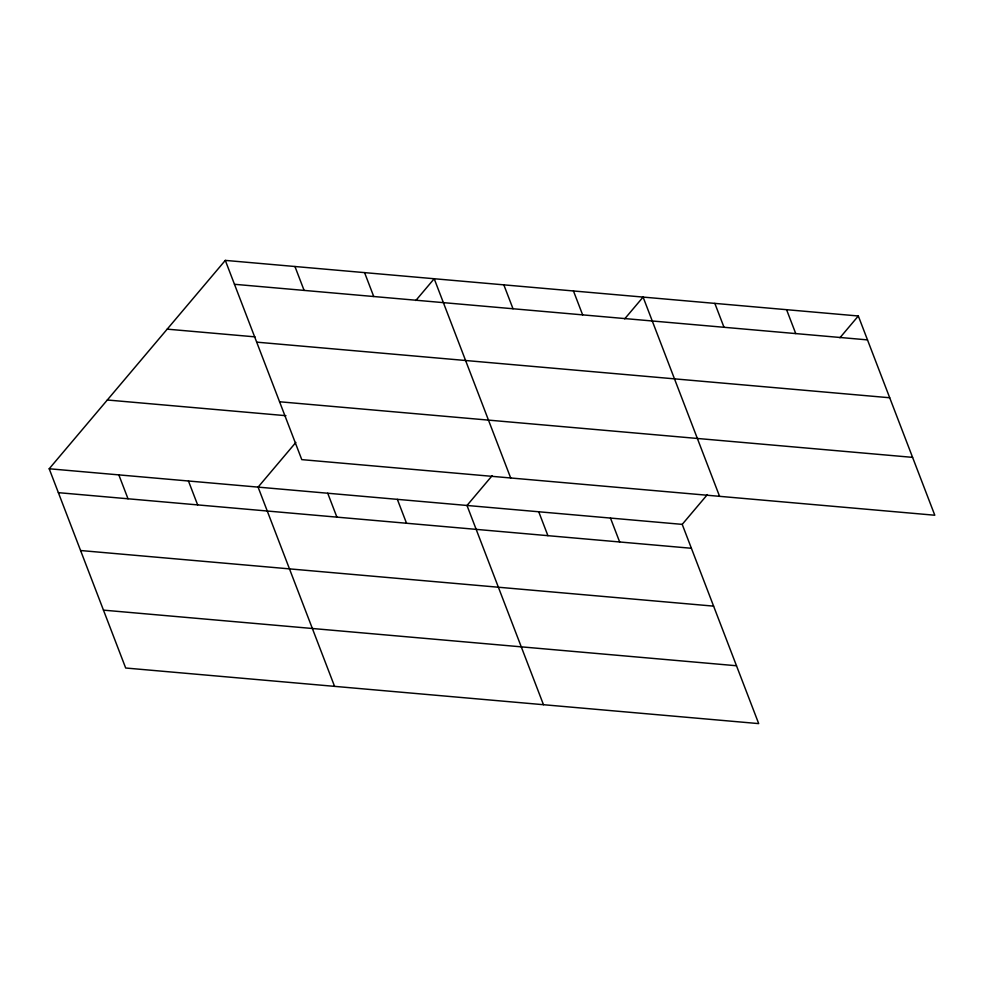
<?xml version="1.0" encoding="UTF-8"?>
<svg xmlns="http://www.w3.org/2000/svg" width="984" height="984" viewBox="0 0 984 984"><rect width="100%" height="100%" fill="white"/><g stroke="black" fill="none" stroke-linecap="round" stroke-linejoin="round"><path stroke-width="1.48" d="M707.398 494.571L682.219 524.374L758.701 723.609L125.681 668.013L49.2 468.765L225.299 260.391L858.319 315.987L934.8 515.235L301.78 459.626L225.299 260.391M295.864 442.419L258.091 487.117L334.572 686.352M415.802 300.514L434.202 278.743L510.684 477.978M492.172 475.666L466.994 505.469L543.476 704.704M624.692 318.865L643.093 297.082L719.575 496.33M839.918 337.77L858.319 315.987M234.475 284.29L867.494 339.886M167.194 329.148L254.991 336.86M256.689 342.149L889.708 397.757M279.579 401.767L912.586 457.363M107.317 399.996L285.938 415.691M49.2 468.765L682.219 524.374M58.376 492.664L691.383 548.273M80.59 550.523L713.597 606.132M103.468 610.141L736.487 665.75M786.573 309.689L795.749 333.588M714.839 303.392L724.003 327.278M573.463 290.969L582.639 314.868M610.474 518.064L619.649 541.963M503.833 284.856L513.008 308.755M538.728 511.766L547.904 535.665M364.572 272.617L373.736 296.516M397.351 499.343L406.527 523.242M294.942 266.504L304.105 290.403M327.721 493.23L336.897 517.129M188.461 481.004L197.636 504.89M118.83 474.878L128.006 498.777"/></g></svg>
